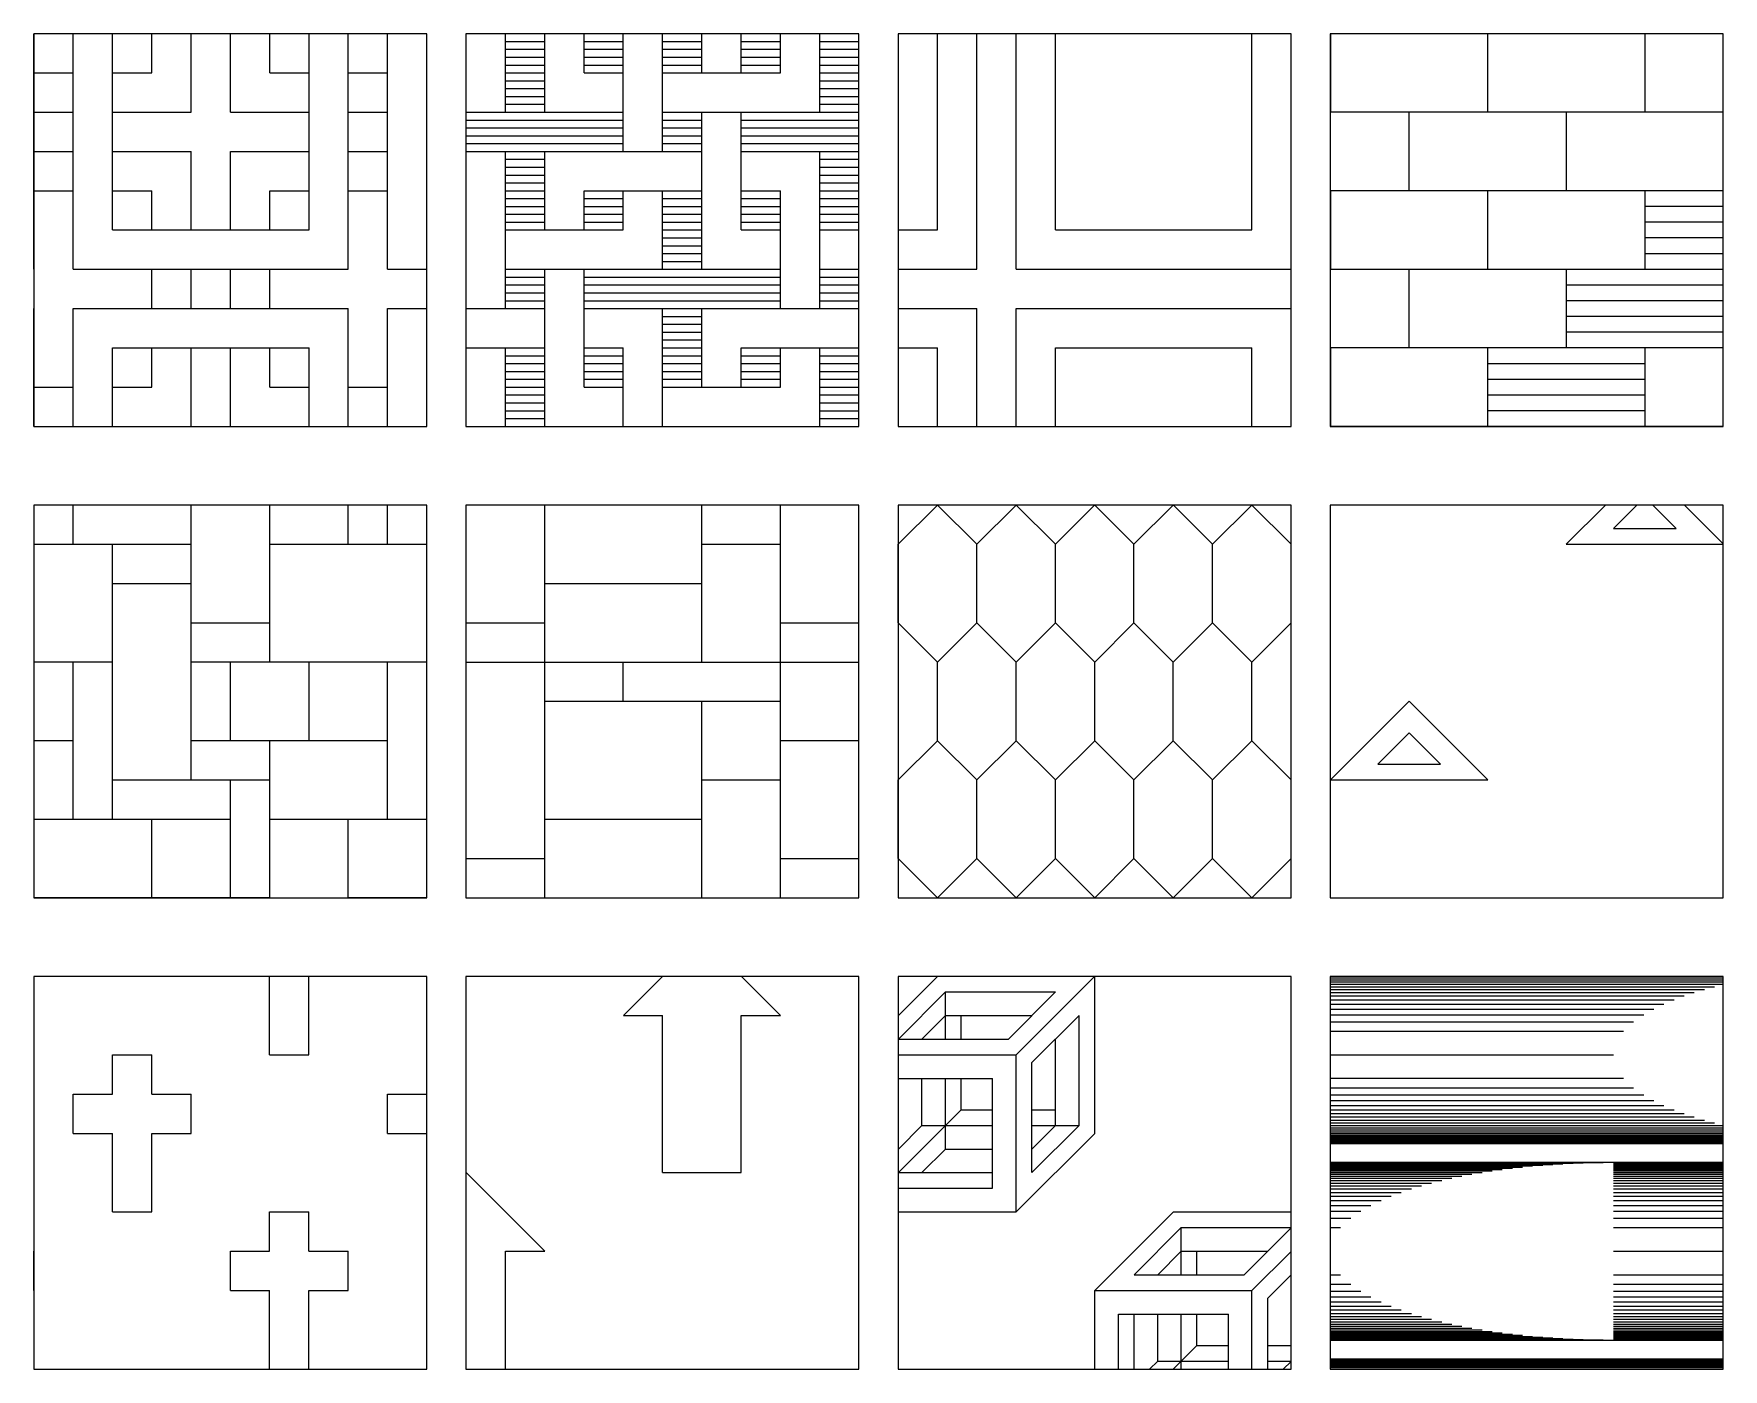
# Model space of a CAD drawing. Extents: x 0 to 176, y 0 to 59.
# Drawn here: x 88 to 109.5, y 42 to 59 of the extents above; entities that cross this region are included whole.
import ezdxf

# ---------------------------------------------------------------- set-up
doc = ezdxf.new("R2010")
doc.units = 0
doc.header["$MEASUREMENT"] = 0
doc.layers.get('0').update_dxf_attribs({"linetype": 'CONTINUOUS'})

msp = doc.modelspace()

# ---------------------------------------------------------------- hatches: boundary and pattern name
h = msp.add_hatch()
h.set_pattern_fill('CS32', color=256, scale=0.1, style=0, pattern_type=2)
h.set_pattern_definition([(90, (104.5, 36), (-4, 2.449212707644755e-16), [3.5, -0.5]), (0, (104.5, 36), (0, 4), [3.5, -0.5]), (90, (108, 36), (-4, 2.449212707644755e-16), [3.5, -0.5]), (0, (104.5, 39.5), (0, 4), [3.5, -0.5]), (0, (105, 36.5), (0, 4), [2.5, -1.5]), (90, (107.5, 36.5), (-4, 2.449212707644755e-16), [2.5, -1.5]), (0, (105, 39), (0, 4), [2.5, -1.5]), (90, (105, 36.5), (-4, 2.449212707644755e-16), [2.5, -1.5]), (0, (107, 37), (0, 4), [0.5, -0.5, 0.5, -0.5, 0.5, -1.5]), (0, (106.5, 37.5), (0, 4), [1, -0.5, 0.5, -0.5, 1, -0.5]), (90, (107, 38.5), (-4, 2.449212707644755e-16), [0.5, -0.5, 0.5, -0.5, 0.5, -1.5]), (90, (106.5, 38), (-4, 2.449212707644755e-16), [1, -0.5, 0.5, -0.5, 1, -0.5]), (0, (106.5, 38), (0, 4), [1, -0.5, 0.5, -0.5, 1, -0.5]), (0, (107, 38.5), (0, 4), [0.5, -0.5, 0.5, -0.5, 0.5, -1.5]), (90, (105.5, 38.5), (-4, 2.449212707644755e-16), [0.5, -0.5, 0.5, -0.5, 0.5, -1.5]), (90, (106, 38), (-4, 2.449212707644755e-16), [1, -0.5, 0.5, -0.5, 1, -0.5])])
h.paths.add_polyline_path([(93, 59), (88, 59), (88, 54), (93, 54)])
h = msp.add_hatch()
h.set_pattern_fill('CS33', color=256, scale=0.1, style=0, pattern_type=2)
h.set_pattern_definition([(90, (104.5, 36), (-4, 2.449212707644755e-16), [2, -0.5, 1, -0.5]), (0, (104.5, 36), (0, 4), [1, -0.5, 2, -0.5]), (90, (108, 36), (-4, 2.449212707644755e-16), [1, -0.5, 2, -0.5]), (0, (104.5, 39.5), (0, 4), [2, -0.5, 1, -0.5]), (0, (105, 36.5), (0, 4), [0.5, -0.5, 1.5, -1.5]), (90, (107.5, 36.5), (-4, 2.449212707644755e-16), [0.5, -0.5, 1.5, -1.5]), (0, (105, 39), (0, 4), [1.5, -0.5, 0.5, -1.5]), (90, (105, 36.5), (-4, 2.449212707644755e-16), [1.5, -0.5, 0.5, -1.5]), (0, (107, 37), (0, 4), [1.5, -0.5, 0.5, -1.5]), (0, (106.5, 37.5), (0, 4), [2, -0.5, 1, -0.5]), (90, (107, 38.5), (-4, 2.449212707644755e-16), [1.5, -0.5, 0.5, -1.5]), (90, (106.5, 38), (-4, 2.449212707644755e-16), [2, -0.5, 1, -0.5]), (0, (106.5, 38), (0, 4), [1, -0.5, 2, -0.5]), (0, (107, 38.5), (0, 4), [0.5, -0.5, 1.5, -1.5]), (90, (105.5, 38.5), (-4, 2.449212707644755e-16), [0.5, -0.5, 1.5, -1.5]), (90, (106, 38), (-4, 2.449212707644755e-16), [1, -0.5, 2, -0.5]), (0, (105, 36.6), (2, 2), [0.5, -0.5]), (0, (105, 36.7), (2, 2), [0.5, -0.5]), (0, (105, 36.8), (2, 2), [0.5, -0.5]), (0, (105, 36.9), (2, 2), [0.5, -0.5]), (0, (110, 37), (2, 2), [0.5, -3.5]), (0, (110, 37.1), (2, 2), [0.5, -3.5]), (0, (110, 37.2), (2, 2), [0.5, -3.5]), (0, (110, 37.3), (2, 2), [0.5, -3.5]), (0, (110, 37.4), (2, 2), [0.5, -3.5]), (0, (110, 37.5), (2, 2), [0.5, -3.5]), (0, (110, 38), (2, 2), [0.5, -3.5]), (0, (110, 38.1), (2, 2), [0.5, -3.5]), (0, (110, 38.2), (2, 2), [0.5, -3.5]), (0, (110, 38.3), (2, 2), [0.5, -3.5]), (0, (110, 38.4), (2, 2), [0.5, -3.5]), (0, (110, 38.5), (2, 2), [0.5, -3.5]), (0, (108, 37.6), (2, 2), [0.5, -0.5, 2.5, -0.5]), (0, (108, 37.7), (2, 2), [0.5, -0.5, 2.5, -0.5]), (0, (108, 37.8), (2, 2), [0.5, -0.5, 2.5, -0.5]), (0, (108, 37.9), (2, 2), [0.5, -0.5, 2.5, -0.5])])
h.paths.add_polyline_path([(98.5, 59), (93.5, 59), (93.5, 54), (98.5, 54)])
h = msp.add_hatch()
h.set_pattern_fill('CS34', color=256, scale=0.1, style=0, pattern_type=2)
h.set_pattern_definition([(90, (104.5, 36), (-4, 2.449212707644755e-16), [3.5, -0.5]), (0, (104.5, 36), (0, 4), [3.5, -0.5]), (90, (108, 36), (-4, 2.449212707644755e-16), [3.5, -0.5]), (0, (104.5, 39.5), (0, 4), [3.5, -0.5]), (0, (105, 36.5), (0, 4), [2.5, -1.5]), (90, (107.5, 36.5), (-4, 2.449212707644755e-16), [2.5, -1.5]), (0, (105, 39), (0, 4), [2.5, -1.5]), (90, (105, 36.5), (-4, 2.449212707644755e-16), [2.5, -1.5])])
h.paths.add_polyline_path([(104, 59), (99.00000000000001, 58.99999999999999), (99, 54.00000000000001), (104, 54)])
h = msp.add_hatch()
h.set_pattern_fill('CS35', color=256, scale=0.1, style=0, pattern_type=2)
h.set_pattern_definition([(0, (104.5, 36), (0, 1), []), (90, (104.5, 36), (-1, 1), [1, -1]), (0, (108.5, 36.2), (0, 8), [2, -6]), (0, (108.5, 36.4), (0, 8), [2, -6]), (0, (108.5, 36.6), (0, 8), [2, -6]), (0, (108.5, 36.8), (0, 8), [2, -6]), (0, (107.5, 37.2), (0, 8), [4, -4]), (0, (107.5, 37.4), (0, 8), [4, -4]), (0, (107.5, 37.6), (0, 8), [4, -4]), (0, (107.5, 37.8), (0, 8), [4, -4]), (0, (106.5, 38.2), (0, 8), [2, -2]), (0, (106.5, 38.4), (0, 8), [2, -2]), (0, (106.5, 38.6), (0, 8), [2, -2]), (0, (106.5, 38.8), (0, 8), [2, -2]), (0, (107.5, 39.2), (0, 8), [4, -4]), (0, (107.5, 39.4), (0, 8), [4, -4]), (0, (107.5, 39.6), (0, 8), [4, -4]), (0, (107.5, 39.8), (0, 8), [4, -4]), (0, (108.5, 40.2), (0, 8), [2, -6]), (0, (108.5, 40.4), (0, 8), [2, -6]), (0, (108.5, 40.6), (0, 8), [2, -6]), (0, (108.5, 40.8), (0, 8), [2, -6])])
h.paths.add_polyline_path([(109.5, 59), (104.5, 59), (104.5, 54), (109.5, 54)])
h = msp.add_hatch()
h.set_pattern_fill('CS23', color=256, scale=0.1, style=0, pattern_type=2)
h.set_pattern_definition([(90, (104.5, 37.5), (-4, 2.449212707644755e-16), [0.5, -1, 2, -1.5]), (0, (107, 37.5), (0, 5), [3, -1]), (90, (105, 37), (-4, 2.449212707644755e-16), [0.5, -1.5, 0.5, -2.5]), (0, (105, 37), (0, 5), [1, -3]), (90, (110, 34.5), (-4, 2.449212707644755e-16), [3.5, -1.5]), (0, (106, 36.5), (0, 5), [1, -3]), (90, (107, 36), (-4, 2.449212707644755e-16), [4, -1]), (0, (106, 36), (0, 5), [3, -1]), (90, (109, 34), (-4, 2.449212707644755e-16), [3.5, -1.5]), (90, (108, 37.5), (-4, 2.449212707644755e-16), [1.5, -3.5]), (0, (108, 38), (0, 5), [3, -1]), (90, (109.5, 38), (-4, 2.449212707644755e-16), [1, -4]), (0, (107, 39), (0, 5), [3.5, -0.5]), (0, (106, 40), (0, 5), [2.5, -1.5]), (90, (107.5, 40), (-4, 2.449212707644755e-16), [1, -4]), (90, (106.5, 38), (-4, 2.449212707644755e-16), [1.5, -0.5, 1, -2]), (0, (105, 39.5), (0, 5), [2, -2])])
h.paths.add_polyline_path([(93.00000000000001, 53), (88, 52.99999999999999), (88, 47.99999999999999), (93, 48.00000000000001)])
h = msp.add_hatch()
h.set_pattern_fill('CS24', color=256, scale=0.1, style=0, pattern_type=2)
h.set_pattern_definition([(90, (104.5, 36), (-5, 3.061515884555943e-16), []), (0, (104.5, 36), (0, 3), []), (0, (104.5, 37), (0, 3), [2, -3]), (0, (104.5, 38.5), (0, 3), [3, -2]), (90, (105.5, 38.5), (-5, 3.061515884555943e-16), [0.5, -2.5]), (90, (106.5, 36), (-5, 3.061515884555943e-16), [2.5, -0.5]), (0, (106.5, 37.5), (0, 3), [1, -4]), (90, (107.5, 36), (-5, 3.061515884555943e-16), []), (0, (107.5, 38), (0, 3), [1, -4]), (90, (108.5, 36.5), (-5, 3.061515884555943e-16), [2.5, -0.5]), (0, (107.5, 36.5), (0, 3), [2, -3])])
h.paths.add_polyline_path([(98.5, 53), (93.5, 53), (93.5, 48), (98.5, 48)])
h = msp.add_hatch()
h.set_pattern_fill('CS25', color=256, scale=0.1, style=0, pattern_type=2)
h.set_pattern_definition([(90, (105, 36.5), (-0.4999999999999999, 1.5), [1, -2]), (135, (105.5, 36), (-1.499999969198682, -1.499999969198681), [0.70710678, -1.4142135]), (45, (105.5, 36), (-1.499999969198681, 1.499999969198682), [0.70710678, -1.4142135]), (45, (105, 37.5), (-1.499999969198681, 1.499999969198682), [0.70710678, -1.4142135]), (135, (106, 37.5), (-1.499999969198682, -1.499999969198681), [0.70710678, -1.4142135]), (45, (107, 37.5), (-1.499999969198681, 1.499999969198682), [0.70710678, -1.4142135]), (135, (108, 37.5), (-1.499999969198682, -1.499999969198681), [0.70710678, -1.4142135]), (45, (107.5, 36), (-1.499999969198681, 1.499999969198682), [0.70710678, -1.4142135])])
h.paths.add_polyline_path([(104, 53), (99, 52.99999999999999), (99, 47.99999999999999), (104, 48)])
h = msp.add_hatch()
h.set_pattern_fill('CS26', color=256, scale=0.1, style=0, pattern_type=2)
h.set_pattern_definition([(0, (104.5, 37.5), (3, 3), [2, -4]), (45, (104.5, 37.5), (-2.999999867686684, 2.999999867686685), [1.4142135, -2.828427]), (135, (106.5, 37.5), (-2.999999867686685, -2.999999867686684), [1.4142135, -2.828427]), (45, (105.1, 37.7), (-2.999999867686684, 2.999999867686685), [0.56568542, -3.676955200000001]), (135, (105.9, 37.7), (-2.999999867686685, -2.999999867686684), [0.56568542, -3.676955200000001]), (0, (105.1, 37.7), (3, 3), [0.8, -5.2])])
h.paths.add_polyline_path([(109.5, 53), (104.5, 53), (104.5, 48), (109.5, 48)])
h = msp.add_hatch()
h.set_pattern_fill('CS14', color=256, scale=0.1, style=0, pattern_type=2)
h.set_pattern_definition([(90, (104.5, 37), (-2, 2), [0.5, -3.5]), (0, (104.5, 37), (2, 2), [0.5, -0.5, 0.5, -2.5]), (0, (104.5, 37.5), (2, 2), [0.5, -0.5, 0.5, -2.5]), (90, (105, 36), (-2, 2), [1, -0.5, 0.5, -2]), (90, (105.5, 36), (-2, 2), [1, -0.5, 0.5, -2]), (90, (106, 37), (-2, 2), [0.5, -3.5]), (0, (105, 36), (2, 2), [0.5, -3.5]), (0, (105, 38), (2, 2), [0.5, -3.5])])
h.paths.add_polyline_path([(93, 47), (88, 47), (88, 42), (93, 42)])
h = msp.add_hatch()
h.set_pattern_fill('CS15', color=256, scale=0.1, style=0, pattern_type=2)
h.set_pattern_definition([(0, (104.5, 37.5), (3, 3), [0.5, -1, 0.5, -4]), (45, (104.5, 37.5), (-2.999999867686684, 2.999999867686685), [1.4142135, -2.828427]), (135, (106.5, 37.5), (-2.999999867686685, -2.999999867686684), [1.4142135, -2.828427]), (90, (105, 35.5), (-3, 3), [2, -4]), (0, (105, 35.5), (3, 3), [1, -5]), (90, (106, 35.5), (-3, 3), [2, -4])])
h.paths.add_polyline_path([(98.49999999999999, 46.99999999999999), (93.49999999999999, 47), (93.5, 42), (98.5, 42)])
h = msp.add_hatch()
h.set_pattern_fill('CS16', color=256, scale=0.1, style=0, pattern_type=2)
h.set_pattern_definition([(90, (104.5, 36), (-3, 3), [4, -2]), (0, (102.5, 38), (3, 3), [4, -2]), (0, (104.5, 40), (3, 3), [2, -4]), (90, (106.5, 38), (-3, 3), [2, -4]), (45, (106.5, 40), (-2.999999867686684, 2.999999867686685), [1.4142135, -2.828427]), (45, (106.5, 38), (-2.999999867686684, 2.999999867686685), [1.4142135, -2.828427]), (45, (104.5, 40), (-2.999999867686684, 2.999999867686685), [1.4142135, -2.828427]), (0, (104.8, 38.3), (3, 3), [1.4, -4.600000000000001]), (0, (104.8, 39.7), (3, 3), [1.4, -4.600000000000001]), (90, (104.8, 38.3), (-3, 3), [1.4, -4.600000000000001]), (90, (106.2, 38.3), (-3, 3), [1.4, -4.600000000000001]), (90, (106.7, 38.5), (-3, 3), [1.4, -4.600000000000001]), (90, (107.3, 39.1), (-3, 3), [1.4, -4.600000000000001]), (0, (105, 40.2), (3, 3), [1.4, -4.600000000000001]), (0, (105.6, 40.8), (3, 3), [1.4, -4.600000000000001]), (45, (106.7, 38.5), (-2.999999867686684, 2.999999867686685), [0.84852813, -3.3941125]), (45, (106.7, 39.9), (-2.999999867686684, 2.999999867686685), [0.84852813, -3.3941125]), (45, (105, 40.2), (-2.999999867686684, 2.999999867686685), [0.84852813, -3.3941125]), (45, (106.4, 40.2), (-2.999999867686684, 2.999999867686685), [0.84852813, -3.3941125]), (0, (105, 38.5), (3, 3), [1.2, -4.800000000000001]), (90, (105, 38.5), (-3, 3), [1.2, -4.800000000000001]), (45, (106.7, 38.8), (-2.999999867686684, 2.999999867686685), [0.42426406, -3.8183766]), (90, (107, 39.1), (-3, 3), [1.1, -4.9]), (0, (105.6, 40.5), (3, 3), [1.1, -4.9]), (45, (105.3, 40.2), (-2.999999867686684, 2.999999867686685), [0.42426406, -3.8183766]), (90, (105.6, 38.8), (-3, 3), [0.9, -0.5, 0.6000000000000001, -4]), (45, (104.8, 38.3), (-2.999999867686684, 2.999999867686685), [1.4142135, -2.828427]), (0, (105.3, 39.1), (3, 3), [0.9, -0.5, 0.6000000000000001, -4]), (0, (105.6, 38.8), (3, 3), [0.6000000000000001, -5.4]), (0, (105.8, 39.3), (3, 3), [0.4, -0.5, 0.3, -4.800000000000001]), (90, (105.3, 39.1), (-3, 3), [0.6000000000000001, -5.4]), (90, (105.8, 39.3), (-3, 3), [0.4, -0.5, 0.3, -4.800000000000001]), (45, (105.3, 38.5), (-2.999999867686684, 2.999999867686685), [0.42426406, -3.8183766]), (45, (105, 38.8), (-2.999999867686684, 2.999999867686685), [0.42426406, -3.8183766])])
h.paths.add_polyline_path([(104, 47), (99.00000000000001, 47), (99, 42), (104, 42)])
h = msp.add_hatch()
h.set_pattern_fill('CS17', color=256, scale=0.1, style=0, pattern_type=2)
h.set_pattern_definition([(0, (104.5, 37.1313), (0, 2.5), []), (0, (104.5, 37.1306), (3.6, 2.5), [7.071400000000001, -0.1286]), (0, (104.5, 37.1284), (3.6, 2.5), [6.9428, -0.2572]), (0, (104.5, 37.1248), (3.6, 2.5), [6.8142, -0.3858]), (0, (104.5, 37.1198), (3.6, 2.5), [6.6858, -0.5142000000000001]), (0, (104.5, 37.1132), (3.6, 2.5), [6.557200000000001, -0.6428]), (0, (104.5, 37.1051), (3.6, 2.5), [6.4286, -0.7714]), (0, (104.5, 37.0954), (3.6, 2.5), [6.300000000000001, -0.9]), (0, (104.5, 37.0842), (3.6, 2.5), [6.1714, -1.0286]), (0, (104.5, 37.0713), (3.6, 2.5), [6.042800000000001, -1.1572]), (0, (104.5, 37.0567), (3.6, 2.5), [5.9142, -1.2858]), (0, (104.5, 37.0405), (3.6, 2.5), [5.785800000000001, -1.4142]), (0, (104.5, 37.0223), (3.6, 2.5), [5.6572, -1.5428]), (0, (104.5, 37.0021), (3.6, 2.5), [5.528600000000001, -1.6714]), (0, (104.5, 36.9798), (3.6, 2.5), [5.4, -1.8]), (0, (104.5, 36.9553), (3.6, 2.5), [5.2714, -1.9286]), (0, (104.5, 36.9284), (3.6, 2.5), [5.142800000000001, -2.0572]), (0, (104.5, 36.8989), (3.6, 2.5), [5.0142, -2.1858]), (0, (104.5, 36.8667), (3.6, 2.5), [4.885800000000001, -2.3142]), (0, (104.5, 36.8311), (3.6, 2.5), [4.7572, -2.4428]), (0, (104.5, 36.7918), (3.6, 2.5), [4.6286, -2.571400000000001]), (0, (104.5, 36.7483), (3.6, 2.5), [4.5, -2.7]), (0, (104.5, 36.6998), (3.6, 2.5), [4.3714, -2.8286]), (0, (104.5, 36.6451), (3.6, 2.5), [4.242800000000001, -2.9572]), (0, (104.5, 36.5825), (3.6, 2.5), [4.114199999999999, -3.0858]), (0, (104.5, 36.5096), (3.6, 2.5), [3.985800000000001, -3.2142]), (0, (104.5, 36.4201), (3.6, 2.5), [3.8572, -3.3428]), (0, (104.5, 36.2998), (3.6, 2.5), [3.7286, -3.4714]), (0, (104.5, 36), (3.6, 2.5), [3.6, -3.6]), (0, (104.5, 35.7002), (3.6, 2.5), [3.7286, -3.4714]), (0, (104.5, 35.5799), (3.6, 2.5), [3.8572, -3.3428]), (0, (104.5, 35.4904), (3.6, 2.5), [3.985800000000001, -3.2142]), (0, (104.5, 35.4175), (3.6, 2.5), [4.114199999999999, -3.0858]), (0, (104.5, 35.3549), (3.6, 2.5), [4.242800000000001, -2.9572]), (0, (104.5, 35.3002), (3.6, 2.5), [4.3714, -2.8286]), (0, (104.5, 35.2517), (3.6, 2.5), [4.5, -2.7]), (0, (104.5, 35.2082), (3.6, 2.5), [4.6286, -2.571400000000001]), (0, (104.5, 35.1689), (3.6, 2.5), [4.7572, -2.4428]), (0, (104.5, 35.1333), (3.6, 2.5), [4.885800000000001, -2.3142]), (0, (104.5, 35.1011), (3.6, 2.5), [5.0142, -2.1858]), (0, (104.5, 35.0716), (3.6, 2.5), [5.142800000000001, -2.0572]), (0, (104.5, 35.0447), (3.6, 2.5), [5.2714, -1.9286]), (0, (104.5, 35.0202), (3.6, 2.5), [5.4, -1.8]), (0, (104.5, 34.9979), (3.6, 2.5), [5.528600000000001, -1.6714]), (0, (104.5, 34.9777), (3.6, 2.5), [5.6572, -1.5428]), (0, (104.5, 34.9595), (3.6, 2.5), [5.785800000000001, -1.4142]), (0, (104.5, 34.9433), (3.6, 2.5), [5.9142, -1.2858]), (0, (104.5, 34.9287), (3.6, 2.5), [6.042800000000001, -1.1572]), (0, (104.5, 34.9158), (3.6, 2.5), [6.1714, -1.0286]), (0, (104.5, 34.9046), (3.6, 2.5), [6.300000000000001, -0.9]), (0, (104.5, 34.8949), (3.6, 2.5), [6.4286, -0.7714]), (0, (104.5, 34.8868), (3.6, 2.5), [6.557200000000001, -0.6428]), (0, (104.5, 34.8802), (3.6, 2.5), [6.6858, -0.5142000000000001]), (0, (104.5, 34.8752), (3.6, 2.5), [6.8142, -0.3858]), (0, (104.5, 34.8716), (3.6, 2.5), [6.9428, -0.2572]), (0, (104.5, 34.8694), (3.6, 2.5), [7.071400000000001, -0.1286]), (0, (104.5, 34.8687), (0, 2.5), [])])
h.paths.add_polyline_path([(109.5, 47), (104.5, 47), (104.5, 42), (109.5, 42)])

# ---------------------------------------------------------------- linework, layer by layer
for points in [[(88, 54), (93, 54), (93, 59), (88, 59)], [(93.5, 54), (98.5, 54), (98.5, 59), (93.5, 59)], [(99, 54), (104, 54), (104, 59), (99, 59)], [(104.5, 54), (109.5, 54), (109.5, 59), (104.5, 59)], [(88, 48), (93, 48), (93, 53), (88, 53)], [(93.5, 48), (98.5, 48), (98.5, 53), (93.5, 53)], [(99, 48), (104, 48), (104, 53), (99, 53)], [(104.5, 48), (109.5, 48), (109.5, 53), (104.5, 53)], [(88, 42), (93, 42), (93, 47), (88, 47)], [(93.5, 42), (98.5, 42), (98.5, 47), (93.5, 47)], [(99, 42), (104, 42), (104, 47), (99, 47)], [(104.5, 42), (109.5, 42), (109.5, 47), (104.5, 47)]]:
    msp.add_lwpolyline(points, close=True)

doc.saveas('drawing.dxf')
